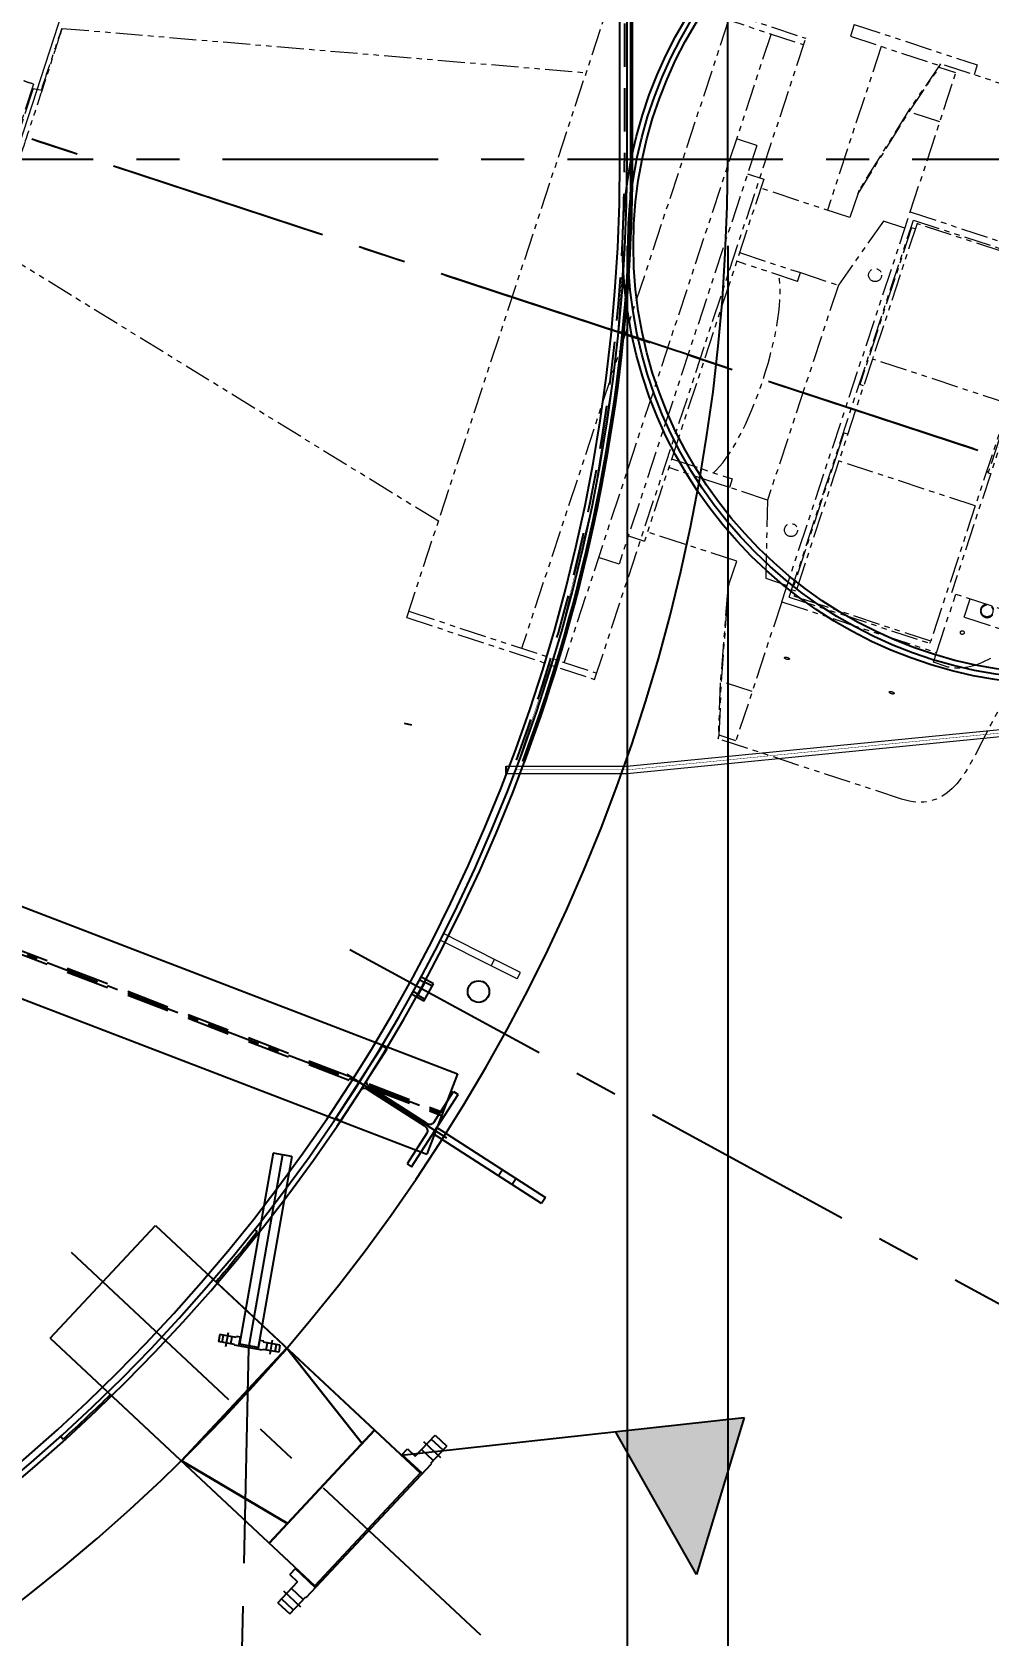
# Model space of a CAD drawing. Extents: x -1889 to 1438, y -977 to 1122.
# Drawn here: x 451.4 to 518, y 302.5 to 414.2 of the extents above; entities that cross this region are included whole.
import ezdxf

# ---------------------------------------------------------------- set-up
doc = ezdxf.new("R2010")
doc.units = 0
doc.header["$LTSCALE"] = 12
doc.header["$MEASUREMENT"] = 0
doc.header["$PDMODE"] = 33
doc.header["$PDSIZE"] = -0.5
for name, pattern in [('CENTER', [2, 1.25, -0.25, 0.25, -0.25]), ('HIDDEN', [0.375, 0.25, -0.125]), ('PHANTOM2', [1.25, 0.625, -0.125, 0.125, -0.125, 0.125, -0.125])]:
    doc.linetypes.add(name, pattern=pattern)
doc.layers.get('0').update_dxf_attribs({"linetype": 'CONTINUOUS'})
doc.layers.get('Defpoints').update_dxf_attribs({"linetype": 'CONTINUOUS'})
for name, color, linetype in [('1 PIPE', 7, 'CONTINUOUS'), ('1-150-RFSO', 14, 'CONTINUOUS'), ('10 PIPE', 7, 'CONTINUOUS'), ('10-150-RFSO', 14, 'CONTINUOUS'), ('3-4-THRDCPLG', 14, 'CONTINUOUS'), ('6X20', 3, 'CONTINUOUS'), ('CENTER', 6, 'CENTER'), ('COVER', 3, 'CONTINUOUS'), ('DIM', 1, 'CONTINUOUS'), ('HATCH', 11, 'CONTINUOUS'), ('REPAD', 7, 'CONTINUOUS'), ('ROOF', 140, 'CONTINUOUS'), ('SHELL', 40, 'CONTINUOUS'), ('stack conn.', 191, 'CONTINUOUS'), ('TEXT', 4, 'CONTINUOUS')]:
    doc.layers.add(name, color=color, linetype=linetype)
for name, color, linetype, lineweight in [('AM_0', 7, 'CONTINUOUS', 30), ('AM_11', 92, 'PHANTOM2', 25), ('AM_7', 142, 'CENTER', 25), ('Equipment-AM_0', 7, 'CONTINUOUS', 50), ('Equipment-AM_2', 5, 'CONTINUOUS', 50), ('Equipment-AM_3', 6, 'HIDDEN', 25)]:
    doc.layers.add(name, color=color, linetype=linetype, lineweight=lineweight)
doc.styles.add('ROMANS', font='ROMANS.shx', dxfattribs={"width": 0.85, "height": 5.76})
doc.styles.get("Standard").update_dxf_attribs({"font": 'sanss___.ttf'})
doc.dimstyles.get("Standard").update_dxf_attribs({"dimtxt": 0.18, "dimasz": 0.18, "dimexe": 0.18, "dimexo": 0.0625, "dimgap": 0.09, "dimtad": 0, "dimtih": 1, "dimtoh": 1, "dimdec": 4, "dimzin": 0, "dimdsep": 46, "dimtxsty": 'Standard', "dimcen": 0.09, "dimadec": 0, "dimazin": 0, "dimtfac": 1, "dimtdec": 4, "dimtofl": 0, "dimtmove": 0, "dimatfit": 3, "dimfxl": 1, "dimtolj": 1, "dimtzin": 0, "dimarcsym": 0})

# ---------------------------------------------------------------- blocks, each defined once
blk = doc.blocks.new('A$C1b871768')
at = {"layer": '6X20'}
for p, q in [((-5.88, 3), (-6.25, 3)), ((-6.25, 3), (-6.25, -3)), ((-5.88, 0.44), (-5.88, 3)), ((-0.38, 3), (0, 3)), ((-0.38, 0.44), (-0.38, 3)), ((0, 3), (0, -3)), ((-5.5, 0.12), (-0.75, 0.12)), ((-5.88, -0.44), (-5.88, -3)), ((-5.5, -0.12), (-0.75, -0.12)), ((-0.38, -0.44), (-0.38, -3)), ((-5.88, -3), (-6.25, -3)), ((-0.38, -3), (0, -3))]:
    blk.add_line(p, q, dxfattribs=at)
for points in [[(-5.5, 0.12, -0.083285), (-5.65, 0.15, -0.09084), (-5.77, 0.22, -0.104065), (-5.85, 0.32, -0.115836), (-5.88, 0.44, -0.115836)], [(-0.75, 0.12, 0.083285), (-0.6, 0.15, 0.09084), (-0.48, 0.22, 0.104065), (-0.4, 0.32, 0.115836), (-0.38, 0.44, 0.115836)], [(-5.5, -0.12, 0.083285), (-5.65, -0.15, 0.09084), (-5.77, -0.22, 0.104065), (-5.85, -0.32, 0.115836), (-5.88, -0.44, 0.115836)], [(-0.75, -0.12, -0.083285), (-0.6, -0.15, -0.09084), (-0.48, -0.22, -0.104065), (-0.4, -0.32, -0.115836), (-0.38, -0.44, -0.115836)]]:
    blk.add_lwpolyline(points, format="xyb", dxfattribs=at)
at = {"layer": 'CENTER'}
blk.add_line((-7.24, 0), (0.99, 0), dxfattribs=at)
blk = doc.blocks.new('A$C2be07383')
at = {"layer": '10 PIPE'}
for p, q in [((-4.13, 3.5), (10.65, 17.32)), ((10.65, 17.32), (17.99, 9.47)), ((3.22, -4.35), (17.99, 9.47))]:
    blk.add_line(p, q, dxfattribs=at)
at = {"layer": '10-150-RFSO'}
for p, q in [((8.08, 18.51), (8.9, 19.28)), ((9.15, 19.01), (8.33, 18.24)), ((8.9, 19.28), (10.01, 18.1)), ((8.08, 18.51), (9.44, 17.05)), ((9.84, 18.28), (9.02, 17.51)), ((10.01, 18.1), (10.05, 18.14)), ((10.05, 18.14), (18.77, 8.83)), ((8.9, 16.54), (9.44, 17.05)), ((10.69, 17.46), (9.28, 16.13)), ((8.9, 16.54), (9.32, 16.09)), ((18.13, 9.51), (16.71, 8.19)), ((16.67, 8.24), (17.09, 7.78)), ((17.09, 7.78), (17.64, 8.29)), ((17.64, 8.29), (19.01, 6.83)), ((18.89, 8.6), (18.07, 7.84)), ((18.72, 8.79), (18.77, 8.83)), ((18.72, 8.79), (19.83, 7.6)), ((19.57, 7.87), (18.75, 7.11)), ((19.01, 6.83), (19.83, 7.6))]:
    blk.add_line(p, q, dxfattribs=at)
at = {"layer": 'CENTER'}
for p, q in [((9.68, 18.81), (8.49, 17.71)), ((19.41, 8.41), (18.23, 7.3))]:
    blk.add_line(p, q, dxfattribs=at)
at = {"layer": 'REPAD'}
for p, q in [((-7.04, 6.93), (-6.87, 7.11)), ((6.44, -7.48), (6.64, -7.33))]:
    blk.add_line(p, q, dxfattribs=at)
for points in [[(-3.58, 4.01, 0.009399), (-6.87, 7.11)], [(6.64, -7.33, 0.009399), (3.77, -3.84, 0.009399)]]:
    blk.add_lwpolyline(points, format="xyb", dxfattribs=at)
blk = doc.blocks.new('*D182')
at = {"layer": 'Defpoints', "color": 0, "transparency": 16777216}
for p in [(245.86, 405.33), (499.86, 405.33), (499.86, 113.54)]:
    blk.add_point(p, dxfattribs=at)
at = {"layer": 'DIM', "color": 0, "lineweight": -2, "transparency": 16777216}
for p, q in [((245.86, 399.33), (245.86, 110.54)), ((499.86, 399.33), (499.86, 110.54)), ((251.62, 113.54), (414.24, 113.54)), ((494.1, 113.54), (449.03, 113.54))]:
    blk.add_line(p, q, dxfattribs=at)
at = {"layer": 'DIM', "color": 0, "transparency": 16777216}
for points in [[(251.62, 114.5), (251.62, 112.58), (245.86, 113.54)], [(494.1, 114.5), (494.1, 112.58), (499.86, 113.54)]]:
    blk.add_solid(points, dxfattribs=at)
at = {"layer": 'DIM', "color": 0, "transparency": 16777216, "insert": (431.63, 113.54), "char_height": 5.76, "attachment_point": 5, "style": 'ROMANS'}
blk.add_mtext('\\A1;21\'-2"\\P [254]\\P(BOTTOM)', dxfattribs=at)
blk = doc.blocks.new('*D185')
at = {"layer": 'Defpoints', "color": 0, "transparency": 16777216}
for p in [(252.86, 405.33), (492.86, 405.33), (492.86, 142.83)]:
    blk.add_point(p, dxfattribs=at)
at = {"layer": 'DIM', "color": 0, "lineweight": -2, "transparency": 16777216}
for p, q in [((252.86, 399.33), (252.86, 139.83)), ((492.86, 399.33), (492.86, 139.83)), ((258.62, 142.83), (343.4, 142.83)), ((487.1, 142.83), (401.04, 142.83))]:
    blk.add_line(p, q, dxfattribs=at)
at = {"layer": 'DIM', "color": 0, "transparency": 16777216}
for points in [[(258.62, 143.79), (258.62, 141.87), (252.86, 142.83)], [(487.1, 143.79), (487.1, 141.87), (492.86, 142.83)]]:
    blk.add_solid(points, dxfattribs=at)
at = {"layer": 'DIM', "color": 0, "transparency": 16777216, "char_height": 5.76, "attachment_point": 5, "style": 'ROMANS'}
for s, insert in [('\\A1;20\'-0"', (372.22, 147.22)), ('\\A1;[240]\\PSHELL OUTSIDE', (372.22, 133.64))]:
    blk.add_mtext(s, dxfattribs=dict(at, insert=insert))
blk = doc.blocks.new('*D199')
at = {"layer": 'Defpoints', "color": 0, "transparency": 16777216}
for p in [(434.32, 412.41, -0.01), (397.35, 411.55), (170.01, 405.33), (575.7, 405.33), (556.98, 372.02, -0.01)]:
    blk.add_point(p, dxfattribs=at)
at = {"layer": 'DIM', "color": 0, "lineweight": -2, "transparency": 16777216}
for p, q in [((402.03, 429.1), (407.79, 429.1)), ((428.62, 414.29), (397.12, 424.66))]:
    blk.add_line(p, q, dxfattribs=at)
for start, end in [(156.1607, 161.7757), (167.3907, 174.385)]:
    blk.add_arc((455.82, 405.33), 58.8, start, end, dxfattribs=at)
at = {"layer": 'DIM', "color": 0, "transparency": 16777216}
for points in [[(397.51, 418.42), (399.36, 417.91), (399.97, 423.72)], [(398.26, 411.04), (396.34, 411.13), (397.02, 405.33)]]:
    blk.add_solid(points, dxfattribs=at)
at = {"layer": 'DIM', "color": 0, "transparency": 16777216, "insert": (417.14, 429.1), "char_height": 5.76, "attachment_point": 5, "style": 'ROMANS'}
blk.add_mtext('\\A1;18°', dxfattribs=at)
blk = doc.blocks.new('A$C91247927')
at = {"layer": 'COVER', "linetype": 'HIDDEN'}
for p, q in [((0.53, -50.25), (12.53, -50.25)), ((0.53, -51.75), (0.53, -50.25)), ((12.53, -50.25), (12.53, -51.75)), ((12.53, -51.75), (0.53, -51.75))]:
    blk.add_line(p, q, dxfattribs=at)
at = {"layer": 'REPAD', "linetype": 'HIDDEN'}
for p, q in [((-11.47, -100.91), (-11.47, 100.91)), ((24.53, 97.36), (24.53, -97.36))]:
    blk.add_line(p, q, dxfattribs=at)
at = {"layer": 'stack conn.'}
for radius in [91.69, 90.56, 89.44]:
    blk.add_circle((0, 0), radius, dxfattribs=at)
blk = doc.blocks.new('A$Cff0bea57')
at = {"layer": '3-4-THRDCPLG'}
for p, q in [((-0.69, 1), (-0.69, 0)), ((-0.69, 1), (0.69, 1)), ((0.69, 0), (-0.69, 0)), ((-0.51, 0.45), (-0.53, 1)), ((-0.51, 0.45), (0.51, 0.45)), ((-0.46, 0.45), (-0.46, 0)), ((0.46, 0.45), (0.46, 0)), ((0.51, 0.45), (0.53, 1)), ((0.69, 1), (0.69, 0))]:
    blk.add_line(p, q, dxfattribs=at)
blk = doc.blocks.new('A$C7E8F1151')
at = {"layer": 'AM_11', "lineweight": 18, "ltscale": 0.25}
for p, q in [((178.9, 40.58), (196.51, 84.16)), ((196.51, 84.16), (209.28, 79)), ((157.67, 83.1), (193.87, 77.62)), ((196.33, 83.72), (209.11, 78.56)), ((204, 80.63), (186.74, 37.91)), ((155.43, 79.36), (152.69, 72.57)), ((155.43, 79.36), (155.36, 79.39)), ((206.88, 79.46), (189.62, 36.75)), ((212.7, 79.74), (212.38, 78.94)), ((212.7, 79.74), (221.06, 76.36)), ((155.39, 79.06), (152.87, 72.8)), ((155.37, 79), (155.3, 79.03)), ((155.39, 79.06), (155.99, 78.89)), ((191.67, 35.42), (209.28, 79)), ((212.38, 78.94), (218.42, 76.5)), ((214.47, 78.09), (209.98, 66.96)), ((218.51, 76.61), (216.11, 73.54)), ((216.11, 73.42), (218.41, 76.37)), ((218.41, 76.37), (218.51, 76.61)), ((219.54, 75.91), (218.41, 76.37)), ((230.96, 71.58), (218.51, 76.61)), ((221.06, 76.36), (220.79, 75.69)), ((215.73, 66.46), (219.54, 75.91)), ((212.16, 67.93), (216.11, 73.42)), ((216.11, 73.54), (212.26, 68.19)), ((218.19, 72.57), (216.11, 73.42)), ((205.39, 71.78), (193.89, 43.31)), ((205.39, 71.78), (204, 72.34)), ((205.71, 69.41), (195.76, 44.8)), ((204.61, 69.85), (205.71, 69.41)), ((181.54, 47.12), (151.7, 68.33)), ((211.51, 66.34), (205.45, 68.79)), ((212.26, 68.19), (212.16, 67.93)), ((212.16, 67.93), (211.51, 66.34)), ((205.02, 39.96), (215.73, 66.46)), ((213.82, 65.94), (210.4, 61.69)), ((215.28, 65.35), (213.82, 65.94)), ((215.73, 66.46), (226.24, 62.22)), ((205.56, 40.25), (215.91, 65.88)), ((215.75, 65.37), (211.83, 55.67)), ((216.15, 65.61), (212.43, 56.41)), ((215.71, 65.38), (216.01, 65.27)), ((215.91, 65.88), (225.48, 62.01)), ((225.42, 61.87), (216.15, 65.61)), ((207.58, 62.15), (203.45, 63.82)), ((203.68, 64.41), (207.82, 62.74)), ((207.58, 62.15), (207.82, 62.74)), ((207.82, 62.74), (210.4, 61.69)), ((210.4, 61.69), (204.5, 47.09)), ((224.34, 58.35), (216.84, 39.8)), ((212.43, 56.41), (209.63, 49.48)), ((221.7, 52.67), (212.43, 56.41)), ((211.83, 55.67), (211.44, 54.69)), ((211.69, 54.59), (211.4, 54.71)), ((221.7, 52.67), (218.9, 45.73)), ((210.11, 51.41), (209.71, 50.43)), ((210.37, 51.3), (210.07, 51.42)), ((198.02, 50.39), (202.15, 48.72)), ((209.71, 50.43), (205.8, 40.73)), ((220.89, 50.33), (219.93, 47.96)), ((201.92, 48.14), (197.79, 49.8)), ((209.63, 49.48), (205.91, 40.28)), ((218.9, 45.73), (209.63, 49.48)), ((202.15, 48.72), (201.92, 48.14)), ((204.5, 47.09), (201.92, 48.14)), ((219.96, 48.05), (219.86, 48.1)), ((204.5, 47.09), (204.01, 41.66)), ((220.11, 47.89), (219.93, 47.96)), ((194.67, 45.25), (195.76, 44.8)), ((202.08, 42.98), (196.02, 45.42)), ((218.9, 45.73), (215.18, 36.53)), ((193.89, 43.31), (192.5, 43.87)), ((201.43, 41.39), (202.08, 42.98)), ((200.46, 34.69), (201.43, 41.39)), ((201.43, 41.39), (201.33, 41.12)), ((204.01, 41.66), (205.47, 41.07)), ((178.9, 40.58), (191.67, 35.42)), ((179.07, 41.01), (191.85, 35.85)), ((201.33, 41.12), (200.38, 34.6)), ((205.56, 40.25), (215.12, 36.39)), ((206.05, 40.63), (205.76, 40.74)), ((215.18, 36.53), (205.91, 40.28)), ((205.02, 39.96), (201.2, 30.51)), ((205.02, 39.96), (215.53, 35.71)), ((215.53, 35.71), (217.14, 39.68)), ((236.99, 31.66), (216.84, 39.8)), ((217.62, 38.05), (218.12, 39.29)), ((240.26, 28.91), (217.62, 38.05)), ((215.12, 36.39), (215.18, 36.53)), ((200.07, 30.97), (200.46, 34.69)), ((202.55, 33.85), (200.46, 34.69)), ((215.27, 35.06), (215.53, 35.71)), ((216.07, 34.73), (215.27, 35.06)), ((200.38, 34.6), (199.97, 30.73)), ((199.97, 30.73), (200.07, 30.97)), ((212.42, 25.7), (199.97, 30.73)), ((201.2, 30.51), (200.07, 30.97))]:
    blk.add_line(p, q, dxfattribs=at)
for centre, radius in [((213, 62.23), 0.453), ((205.99, 44.9), 0.453), ((219.24, 38.38), 0.409), ((217.41, 36.99), 0.131)]:
    blk.add_circle(centre, radius, dxfattribs=at)
blk.add_arc((219.24, 38.38), 0.472, 93.8419, 42.1581, dxfattribs=at)
blk.add_ellipse((202.84, 56.25), major_axis=(2.95, 7.3), ratio=0.260474, start_param=3.544308, end_param=5.880469, dxfattribs=at)
for centre in [(205.12, 36), (212.24, 33.13)]:
    blk.add_ellipse(centre, major_axis=(0.164, -0.066), ratio=0.409923, dxfattribs=at)
for points, knots in [([(157.67, 83.1), (157.66, 83.08), (157.6, 82.92), (157.49, 82.64), (157.36, 82.33), (157.17, 81.85), (156.93, 81.24), (156.7, 80.67), (156.42, 79.98), (156.11, 79.21), (155.81, 78.44), (155.47, 77.6), (155.12, 76.74), (154.77, 75.88), (154.42, 75), (154.07, 74.15), (153.73, 73.3), (153.4, 72.48), (153.1, 71.75), (152.8, 71.01), (152.54, 70.36), (152.32, 69.84), (152.11, 69.31), (151.94, 68.91), (151.84, 68.65), (151.75, 68.43), (151.7, 68.32), (151.7, 68.33)], [3.162767, 3.162767, 3.162767, 3.162767, 3.494281, 3.494281, 3.494281, 3.864937, 3.864937, 3.864937, 4.218341, 4.218341, 4.218341, 4.571649, 4.571649, 4.571649, 4.924836, 4.924836, 4.924836, 5.277871, 5.277871, 5.277871, 5.630759, 5.630759, 5.630759, 5.983556, 5.983556, 5.983556, 6.283185, 6.283185, 6.283185, 6.283185]), ([(155.95, 78.9), (156.09, 79.26), (156.23, 79.59), (156.36, 79.91), (156.65, 80.63), (156.91, 81.25), (157.11, 81.75), (157.31, 82.25), (157.47, 82.63), (157.56, 82.85), (157.63, 83.01), (157.66, 83.1), (157.67, 83.1), (157.67, 83.1), (157.67, 83.1), (157.67, 83.1)], [2.0172, 2.0172, 2.0172, 2.0172, 2.175146, 2.175146, 2.175146, 2.528546, 2.528546, 2.528546, 2.881984, 2.881984, 2.881984, 3.141593, 3.141593, 3.141593, 3.162767, 3.162767, 3.162767, 3.162767]), ([(155.36, 79.39), (155.36, 79.39), (155.35, 79.39), (155.32, 79.4), (155.29, 79.41), (155.24, 79.43), (155.21, 79.44), (155.13, 79.46), (155.1, 79.48), (155.02, 79.51), (154.98, 79.52), (154.91, 79.56), (154.88, 79.57), (154.83, 79.6), (154.81, 79.61), (154.78, 79.62), (154.77, 79.62), (154.77, 79.62)], [1.206037, 1.206037, 1.206037, 1.206037, 1.507546, 1.507546, 1.809055, 1.809055, 2.110565, 2.110565, 2.412074, 2.412074, 2.713584, 2.713584, 3.015093, 3.015093, 3.316602, 3.316602, 3.618111, 3.618111, 3.618111, 3.618111])]:
    blk.add_open_spline(points, degree=3, knots=knots, dxfattribs=at)
for points in [[(224.46, 33.65), (218.33, 35.7), (218.47, 23.25), (212.42, 25.7)], [(219.26, 35.06), (218.17, 34.57), (217.1, 34.32), (216.07, 34.73)]]:
    blk.add_open_spline(points, degree=3, dxfattribs=at)
at = {"layer": 'AM_7'}
blk.add_line((138.66, 82.18), (258.4, 33.8), dxfattribs=at)
at = {"layer": 'Equipment-AM_0', "elevation": 0.01}
blk.add_lwpolyline([(197.83, 89.8), (196.61, 71.26, -0.010843), (196.15, 65.99, -0.078144), (186.35, 30.02, -0.078144)], format="xyb", dxfattribs=at)
at = {"layer": 'Equipment-AM_3'}
blk.add_line((178.25, 33.25, 0.01), (178.73, 33.1, 0.01), dxfattribs=at)
at = {"layer": 'Equipment-AM_3', "elevation": 0.01}
blk.add_lwpolyline([(197.33, 89.83), (196.11, 71.29, -0.010822), (195.65, 66.05, -0.078267), (185.87, 30.17, -0.078267)], format="xyb", dxfattribs=at)
blk = doc.blocks.new('A$C0E4B500F')
at = {"layer": 'HATCH'}
blk.add_hatch(color=3, dxfattribs=at).paths.add_polyline_path([(10.5, 19.5), (0, 24), (0, 15)])
at = {"layer": 'DIM'}
for p, q in [((0, 0), (0, 24)), ((0, 24), (10.5, 19.5)), ((10.5, 19.5), (0, 15))]:
    blk.add_line(p, q, dxfattribs=at)
blk = doc.blocks.new('A$C22f59be4')
at = {"layer": 'DIM'}
blk.add_circle((109.66, -321.94), 0.75, dxfattribs=at)
at = {"layer": 'Equipment-AM_0', "lineweight": 18}
for p, q in [((106.99, -318.35), (107.21, -317.9)), ((110.78, -319.7), (107.21, -317.9)), ((110.55, -320.15), (106.99, -318.35)), ((110.55, -320.15), (110.78, -319.7)), ((112.34, -321.05), (110.55, -320.15)), ((112.57, -320.61), (110.78, -319.7)), ((112.34, -321.05), (112.57, -320.61))]:
    blk.add_line(p, q, dxfattribs=at)

msp = doc.modelspace()

# ---------------------------------------------------------------- linework, layer by layer
at = {"layer": '1 PIPE'}
for p, q in [((468.22798, 336.14384), (465.88007, 322.82819)), ((469.523, 335.91549), (467.1751, 322.59985)), ((469.523, 335.91549), (468.22798, 336.14384)), ((467.1751, 322.59985), (465.88007, 322.82819))]:
    msp.add_line(p, q, dxfattribs=at)
at = {"layer": '1-150-RFSO'}
for p, q in [((464.51084, 323.51388), (464.42402, 323.02147)), ((465.53193, 322.82612), (464.42402, 323.02147)), ((465.64952, 323.31309), (464.51084, 323.51388)), ((464.67022, 322.97806), (464.75704, 323.47046)), ((465.28572, 322.86953), (465.37255, 323.36193)), ((465.53193, 322.82612), (465.52107, 322.76457)), ((465.66038, 323.37465), (465.64952, 323.31309)), ((465.9669, 323.3206), (465.66038, 323.37465)), ((465.83621, 322.709), (465.94474, 323.3245)), ((467.17555, 322.47284), (467.28408, 323.08834)), ((467.56844, 323.0382), (467.26192, 323.09225)), ((467.56844, 323.0382), (467.55759, 322.97665)), ((468.69627, 322.77587), (467.55759, 322.97665)), ((467.74774, 322.43541), (467.83457, 322.92781)), ((468.36325, 322.32688), (468.45007, 322.81928)), ((467.49069, 322.41727), (465.52107, 322.76457)), ((467.50154, 322.47882), (467.49069, 322.41727)), ((468.60945, 322.28347), (467.50154, 322.47882)), ((468.69627, 322.77587), (468.60945, 322.28347))]:
    msp.add_line(p, q, dxfattribs=at)
at = {"layer": '10 PIPE'}
for p, q in [((452.69998, 323.25537), (460.04518, 331.10462)), ((460.04518, 331.10462), (478.46799, 313.86485)), ((452.69998, 323.25537), (471.1228, 306.01561))]:
    msp.add_line(p, q, dxfattribs=at)
at = {"layer": '6X20'}
for p, q in [((306.85731, 408.54564), (481.05758, 341.67642)), ((306.85731, 402.11877), (478.90737, 336.07494))]:
    msp.add_line(p, q, dxfattribs=at)
at = {"layer": '6X20', "linetype": 'HIDDEN'}
for p, q in [((306.85731, 405.4661), (480.02727, 338.99238)), ((306.85731, 405.19831), (479.93768, 338.75898))]:
    msp.add_line(p, q, dxfattribs=at)
at = {"layer": 'AM_0'}
for p, q in [((461.83223, 314.70957), (469.17742, 322.55881)), ((469.17742, 322.55881), (474.4091, 315.91478)), ((475.27928, 316.8488), (467.95137, 308.98338)), ((469.22749, 310.35311), (461.83223, 314.70957))]:
    msp.add_line(p, q, dxfattribs=at)
at = {"layer": 'AM_7', "ltscale": 0.25}
msp.add_line((306.85731, 405.33221), (479.98957, 338.87296), dxfattribs=at)
at = {"layer": 'CENTER'}
for p, q in [((434.31911, 412.41018, -0.00504), (583.53538, 363.28024, -0.00504)), ((575.70136, 405.33221), (170.01325, 405.33221)), ((473.56291, 350.33035), (528.64888, 320.24433)), ((468.87549, 336.02967), (466.50588, 322.59092)), ((454.17189, 329.23937), (511.28407, 275.79473)), ((464.93491, 322.67956), (465.10786, 323.66043)), ((468.01243, 322.13691), (468.18538, 323.11778)), ((466.50588, 322.59092), (465.67072, 284.24753))]:
    msp.add_line(p, q, dxfattribs=at)
at = {"layer": 'COVER'}
for p, q in [((497.90484, 391.47437, -0.00504), (492.2058, 393.3508, -0.00504)), ((481.05758, 341.67642), (478.90737, 336.07494)), ((479.33664, 337.50237), (479.60686, 337.92306)), ((486.90919, 332.63856), (479.33664, 337.50237)), ((479.60686, 337.92306), (487.1794, 333.05926)), ((484.18193, 334.98451), (483.91172, 334.56382)), ((485.1285, 334.37654), (484.85829, 333.95584)), ((487.1794, 333.05926), (486.90919, 332.63856))]:
    msp.add_line(p, q, dxfattribs=at)
at = {"layer": 'REPAD', "lineweight": 18, "ltscale": 0.25}
msp.add_line((443.33676, 384.18085), (458.16958, 429.83157), dxfattribs=at)
at = {"layer": 'ROOF'}
msp.add_lwpolyline([(493.23231, 669.33221, 1), (252.48231, 669.33221), (252.48231, 405.33221, 1), (493.23231, 405.33221)], format="xyb", close=True, dxfattribs=at)
at = {"layer": 'SHELL'}
msp.add_line((499.85731, 405.33221), (499.85731, 669.33221), dxfattribs=at)
for points in [[(492.85731, 669.33221, 1), (252.85731, 669.33221), (252.85731, 405.33221, 1), (492.85731, 405.33221)], [(492.35731, 669.33221, 1), (253.35731, 669.33221), (253.35731, 405.33221, 1), (492.35731, 405.33221)]]:
    msp.add_lwpolyline(points, format="xyb", close=True, dxfattribs=at)
msp.add_arc((372.85731, 405.33221), 127, 180, 0, dxfattribs=at)
at = {"layer": 'stack conn.', "lineweight": 18}
for p, q in [((492.83267, 363.08221), (553.10731, 369.03526)), ((492.85731, 362.58221), (553.60731, 368.58221)), ((484.44892, 363.08221), (492.83267, 363.08221)), ((484.44892, 362.58221), (492.85731, 362.58221))]:
    msp.add_line(p, q, dxfattribs=at)
at = {"layer": 'stack conn.'}
msp.add_line((484.44892, 362.58221), (484.44892, 363.08221), dxfattribs=at)
at = {"layer": 'stack conn.', "const_width": 0.03}
msp.add_lwpolyline([(492.84499, 362.83221), (553.35731, 368.80873), (553.35731, 429.85568), (492.85731, 435.83099), (492.85731, 405.33221, -0.008927556), (492.7808, 401.04801, -0.081759839), (485.07918, 362.83221)], format="xyb", close=True, dxfattribs=at)

# ---------------------------------------------------------------- block references
at = {"rotation": 276.3120335017995}
msp.add_blockref('A$C0E4B500F', (477.14457, 315.10329), dxfattribs=at)
at = {"layer": 'COVER', "xscale": 0.3333333333333333, "yscale": 0.3333333333333333, "zscale": 0.3333333333333333}
msp.add_blockref('A$C91247927', (523.10731, 399.33221), dxfattribs=at)
at = {"layer": 'COVER', "xscale": -1}
for name, p, rotation in [('A$Cff0bea57', (478.17331, 347.81231), 241.3581856767483), ('A$C2be07383', (460.47678, 323.33935), 180)]:
    msp.add_blockref(name, p, dxfattribs=dict(at, rotation=rotation))
at = {"layer": 'COVER', "rotation": 147.2875652765578}
msp.add_blockref('A$C1b871768', (474.21304, 341.09036), dxfattribs=at)
at = {"layer": 'Equipment-AM_2', "rotation": 3.775699844212534}
msp.add_blockref('A$C7E8F1151', (301.6774, 321.16828), dxfattribs=at)
at = {"layer": 'TEXT'}
msp.add_blockref('A$C22f59be4', (372.85731, 669.33221), dxfattribs=at)

# ---------------------------------------------------------------- dimensions: what is measured, and where the dimension line sits
at = {"layer": 'DIM'}
dim = msp.add_angular_dim_2l(base=(397.34724, 411.55469), line1=((575.70136, 405.33221), (170.01325, 405.33221)), line2=((434.31911, 412.41018, -0.00504), (556.97652, 372.02483, -0.00504)), dimstyle='Standard', override={"dimscale": 48, "dimtxt": 5.76, "dimasz": 0.12, "dimexe": 0.0625, "dimexo": 0.125, "dimgap": 0.1, "dimzin": 3, "dimlunit": 4, "dimpost": '\\X', "dimtxsty": 'ROMANS', "dimcen": 0}, dxfattribs=at)
dim.commit()
dim.dimension.update_dxf_attribs({"geometry": '*D199', "text_midpoint": (417.13992, 429.09718)})
for base, p1, p2, text, picture, middle in [((499.85731, 113.53686), (245.85731, 405.33221), (499.85731, 405.33221), '<>\\P(BOTTOM)', '*D182', (431.63261, 113.53686)), ((492.85731, 142.83268), (252.85731, 405.33221), (492.85731, 405.33171), '<>\\PSHELL OUTSIDE', '*D185', (372.22354, 142.83268))]:
    dim = msp.add_linear_dim(base=base, p1=p1, p2=p2, text=text, dimstyle='Standard', override={"dimscale": 48, "dimtxt": 5.76, "dimasz": 0.12, "dimexe": 0.0625, "dimexo": 0.125, "dimgap": 0.02, "dimzin": 3, "dimlunit": 4, "dimpost": '\\X', "dimtxsty": 'ROMANS', "dimcen": 0}, dxfattribs=at)
    dim.commit()
    dim.dimension.update_dxf_attribs({"geometry": picture, "text_midpoint": middle, "dimtype": 160})

doc.saveas('drawing.dxf')
